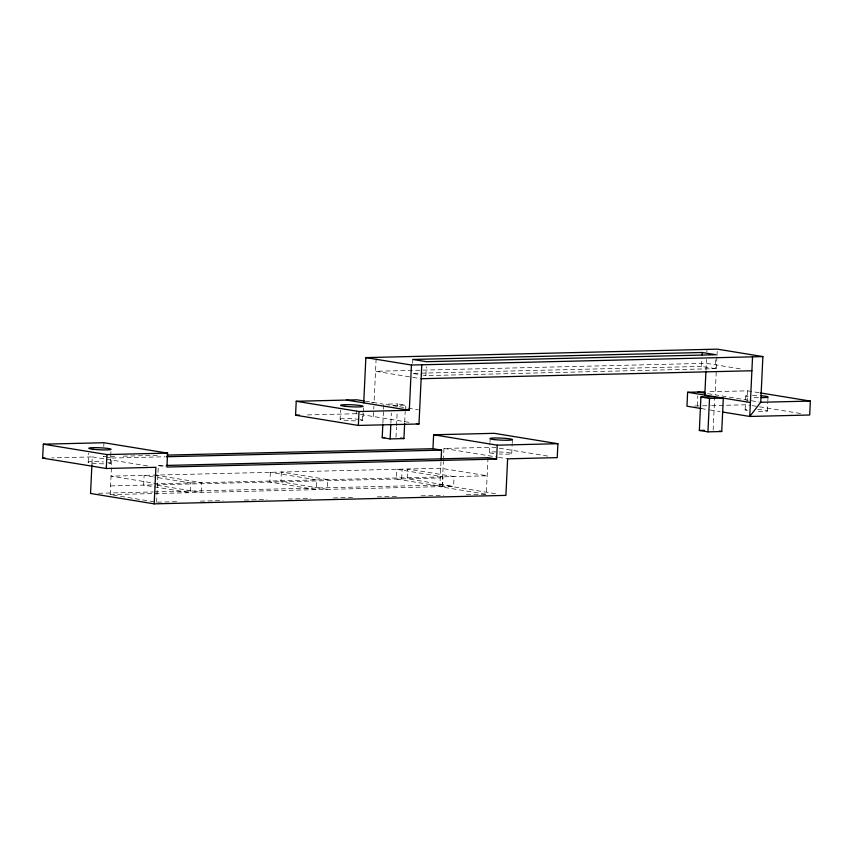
<?xml version="1.0" encoding="UTF-8"?>
<svg xmlns="http://www.w3.org/2000/svg" width="853" height="853" viewBox="0 0 853 853"><rect width="100%" height="100%" fill="white"/><g stroke="black" fill="none" stroke-linecap="round" stroke-linejoin="round"><path stroke-width="0.64" stroke-dasharray="4.26 3.2" d="M88.179 462.059L88.595 453.199M91.953 463.446L92.263 456.909L51.788 457.89M103.767 446.524L103.949 442.728M110.378 463.35L111.039 449.424M176.55 501.703L156.611 502.182L110.165 494.612L111.892 458.05L103.288 456.654L115.251 456.366M156.611 502.182L158.338 465.631L164.981 465.471M355.584 420.87A11.196 1.013 2.7 0 1 340.112 419.09L340.528 410.229M408.832 422.32L356.213 413.737L356.447 408.672M362.322 420.38L362.674 412.777M363.069 416.786L363.25 412.991M363.314 411.722L363.495 407.926M373.411 416.541L373.71 410.208M373.763 408.95L373.891 406.412M376.141 358.623L374.062 402.616L371.481 402.68M382.88 423.323L383.487 410.528M383.551 409.269L383.786 404.205M390.877 423.323L391.356 413.097M395.995 437.29L396.474 427.012M396.538 425.722L397.146 412.863M397.445 406.444L397.573 403.874L386.292 404.141M401.656 478.896L402.115 469.15M404.706 421.872L405.196 411.594M405.26 410.304L405.495 405.164L397.573 403.874M412.607 363.25L412.788 359.454M715.731 359.795L715.315 368.656L425.892 375.629L426.308 366.769M488.001 457.698L486.274 494.25L439.839 486.668L441.012 461.75M495.508 493.695L442.259 484.994L443.368 461.505M443.432 460.193L443.986 448.443L493.599 447.249L549.449 456.366M442.579 486.605L443.048 476.859L396.602 469.278L396.144 479.023L442.579 486.605L453.615 486.338L454.073 476.592L407.627 469.011L407.169 478.757L453.615 486.338M489.515 452.399L489.931 443.539M489.985 442.27L490.166 438.474M511.715 453.689L512.131 444.818M512.195 443.56L512.376 439.764M697.296 405.953L697.775 395.824M715.315 368.656L701.55 366.417L701.912 358.814M706.007 369.935L706.497 359.518M706.849 351.926L706.966 349.389M713.129 430.125L714.707 396.698M716.936 356.981L715.155 394.832L759.437 402.062M717 355.669L717.245 350.444M745.149 409.771L745.383 404.706M745.629 399.641L745.81 395.845M747.025 402.232L747.569 390.834L707.094 391.804M767.348 411.061L767.775 402.2M767.828 400.931L768.009 397.135M701.55 366.417L412.127 373.379L422.139 375.011M392.966 405.463L405.495 405.164M307.432 414.91L356.213 413.737M694.715 406.017L701.209 405.857M702.52 405.825L710.357 405.644M711.658 405.612L746.908 404.759L750.832 405.399M123.227 456.174L159.127 455.299M111.892 458.05L165.066 456.771M110.581 485.901L440.244 477.968M98.532 493.279L153.156 491.957M154.489 491.925L442.259 484.994M110.165 494.612L439.839 486.668M200.476 501.127L223.07 500.583M244.342 500.071L266.946 499.527M288.207 499.016L310.812 498.472M333.406 497.928L353.345 497.448M377.271 496.872L398.543 496.361M421.137 495.817L443.741 495.273M466.335 494.729L486.274 494.25M740.18 368.848L706.316 363.314L375.544 371.279L418.524 378.295M747.569 390.834L759.341 392.753M707.777 393.638L712.692 394.438M752.143 405.612L801.841 413.726M701.145 408.523L708.886 409.781M710.176 409.994L720.188 411.626M423.387 375.224L425.892 375.629M365.468 401.209L383.114 404.087M386.046 404.567L389.448 405.122M392.998 405.708L396.858 406.337M399.385 406.753L406.988 407.99M408.256 408.192L418.386 409.845M443.986 448.443L497.235 457.133M498.536 457.347L507.631 458.829M158.338 465.631L165.706 466.836M92.263 456.909L105.25 459.031M106.55 459.245L148.113 466.026M155.139 475.089L201.585 482.67L201.127 492.426L157.261 485.261M153.145 476.838L144.114 475.356L143.656 485.112L190.102 492.682L190.56 482.937L154.436 477.04M108.096 462.497A11.196 1.013 2.7 0 1 108.203 463.733M103.639 463.84A11.196 1.013 2.7 0 1 88.094 462.187A11.196 1.013 2.7 0 1 103.48 461.963M499.069 451.962A11.196 1.013 2.7 0 1 511.8 453.561A11.196 1.013 2.7 0 1 499.24 453.988M493.876 453.54A11.196 1.013 2.7 0 1 496.254 451.898M758.456 397.573A11.196 1.013 2.7 0 1 752.709 397.231M748.092 396.698A11.196 1.013 2.7 0 1 750.032 395.365M752.549 395.344A11.196 1.013 2.7 0 1 758.274 395.547M757.624 409.472A11.196 1.013 2.7 0 1 767.401 411.018A11.196 1.013 2.7 0 1 755.854 411.413M747.431 410.624A11.196 1.013 2.7 0 1 747.324 409.387M360.041 419.516A11.196 1.013 2.7 0 1 360.147 420.764M340.112 419.09A11.196 1.013 2.7 0 1 357.951 419.239M270.358 472.317L269.9 482.062L316.346 489.643L316.804 479.898L270.358 472.317M281.383 472.05L280.925 481.806L327.371 489.377L327.829 479.631L281.383 472.05M440.702 468.222L111.039 476.155L157.474 483.736L487.148 475.793L440.702 468.222"/><path stroke-width="1.28" d="M433.612 434.785L494.26 433.324L557.894 443.709L557.244 457.634L507.631 458.829L505.904 495.39L154.18 503.856L155.907 467.305L106.294 468.5L42.65 458.114L43.311 444.178L103.949 442.728L167.593 453.114L166.932 467.039L496.595 459.095L497.256 445.17L433.612 434.785L432.961 448.71L441.555 450.117L441.129 459.17M91.9 464.746L90.546 493.471L154.18 503.856M106.294 468.5L106.945 454.574L43.311 444.178M421.787 364.796L418.994 423.984L358.356 425.444L295.564 415.198L296.226 401.273L356.863 399.812L364.242 401.017M358.356 425.444L359.006 411.519L296.226 401.273M363.73 402.861L365.862 357.61L717.309 349.144L762.891 356.586L760.737 402.275L749.744 416.456L722.651 412.031M404.653 423.163L403.927 438.581L390.141 438.922L382.208 437.621L382.826 424.623M390.141 438.922L390.813 424.623M359.006 411.519L409.312 410.304L411.445 365.041L365.862 357.61M704.482 391.868L687.614 392.273L686.964 406.199L701.145 408.523M702.094 355.019L702.211 352.492L412.788 359.454L426.543 361.704L715.966 354.731L702.211 352.492M700.921 397.029L709.525 398.436L723.312 398.106L721.734 431.522L707.947 431.853L699.353 430.456L700.921 397.029L714.707 396.698M704.813 395.088L705.943 371.258M707.947 431.853L709.525 398.436M752.549 356.831L749.744 416.456L809.689 415.006L810.35 401.081L760.652 392.966M411.445 365.041L762.891 356.586M421.126 378.721L751.898 370.756M760.737 402.275L810.35 401.081M295.564 415.198L299.52 415.102M382.208 437.621L384.714 437.568M699.353 430.456L704.365 430.328M106.945 454.574L167.593 453.114M497.256 445.17L557.894 443.709M42.65 458.114L45.262 458.05M167.103 455.107L432.961 448.71M166.388 456.739L441.555 450.117M166.314 465.439L488.001 457.698L496.595 459.095M697.957 392.028L705.324 393.233M687.614 392.273L750.395 402.52M719.271 431.128L721.734 431.522M346.531 400.057L409.312 410.304M416.456 423.568L418.994 423.984M400.526 438.026L403.927 438.581M761.111 395.739A11.196 1.013 2.7 0 1 768.095 397.008A11.196 1.013 2.7 0 1 761.271 397.626M93.201 449.275A11.196 1.013 2.7 0 0 111.039 449.424A11.196 1.013 2.7 0 0 95.568 447.644A11.196 1.013 2.7 0 0 93.201 449.275M494.527 439.615A11.196 1.013 2.7 0 0 512.376 439.764A11.196 1.013 2.7 0 0 496.904 437.973A11.196 1.013 2.7 0 0 494.527 439.615M345.134 406.305A11.196 1.013 2.7 0 0 362.973 406.454A11.196 1.013 2.7 0 0 347.512 404.663A11.196 1.013 2.7 0 0 345.134 406.305"/></g></svg>
